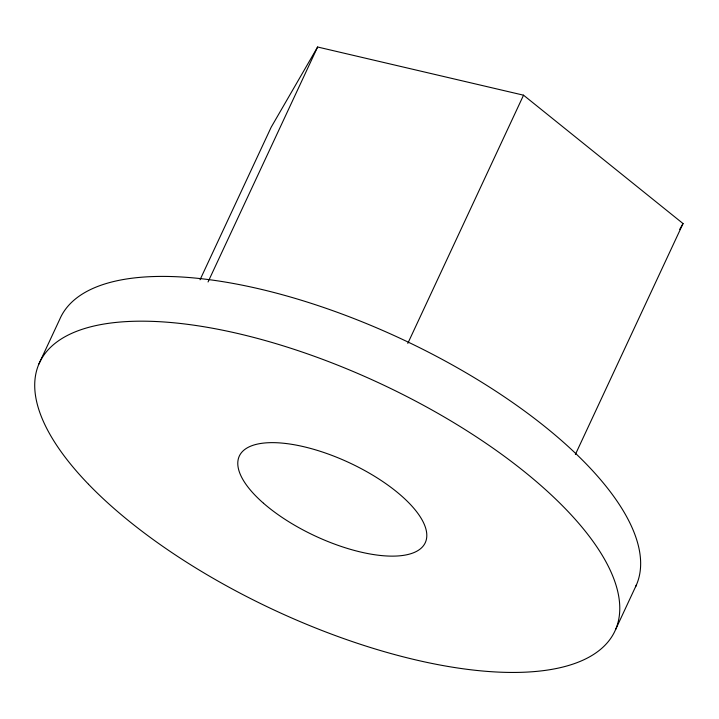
<?xml version="1.0" encoding="UTF-8"?>
<svg xmlns="http://www.w3.org/2000/svg" width="719" height="719" viewBox="0 0 719 719"><rect width="100%" height="100%" fill="white"/><g stroke="black" fill="none" stroke-linecap="round" stroke-linejoin="round"><path stroke-width="1.08" d="M38.862 364.075L59.731 319.326A317.474 125.07 25 0 1 399.737 338.128A317.474 125.07 25 0 1 635.614 586.686M200.044 279.772L271.189 127.191L317.609 47.005L523.54 95.187L683.05 223.564L575.38 454.462M208.043 281.965L317.609 47.005M407.808 343.376L523.54 95.187M615.608 629.529L636.477 584.781M679.698 229.361L683.05 223.564M263.505 503.246A102.565 40.408 25 0 0 422.817 546.485A102.565 40.408 25 0 0 310.536 448.422A102.565 40.408 25 0 0 263.505 503.246M88.527 484.291A317.474 125.07 25 0 0 593.049 654.784A317.474 125.07 25 0 0 300.138 351.339A317.474 125.07 25 0 0 88.527 484.291"/></g></svg>
